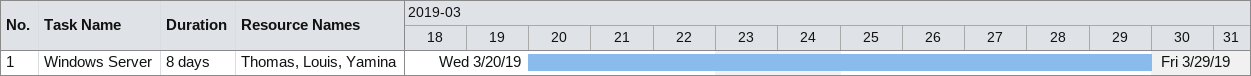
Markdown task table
| ID | Task | Duration | Start | Finish | Resources |
|---|---|---|---|---|---|
| 1 | Windows Server | 8d | 2019-03-20 | 2019-03-29 | Thomas, Louis, Yamina |
